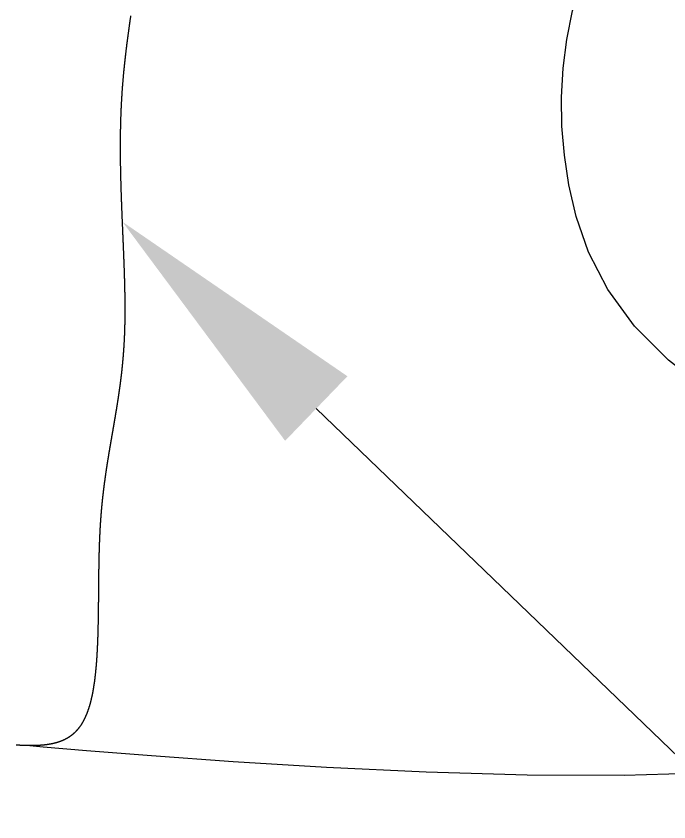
# Model space of a CAD drawing. Header units: millimetres. Extents: x -8855 to 105318, y -17958 to 67465.
# Drawn here: x 57629 to 58066, y 46595 to 47134 of the extents above; entities that cross this region are included whole.
import ezdxf

# ---------------------------------------------------------------- set-up
doc = ezdxf.new("R2010")
doc.units = ezdxf.units.MM
doc.header["$LTSCALE"] = 25
doc.layers.add('DIM', color=5, linetype='Continuous')
doc.layers.add('REN', color=3, linetype='Continuous')

msp = doc.modelspace()

# ---------------------------------------------------------------- linework, layer by layer
for points in [[(57629.29978, 46646.62362), (57629.49709, 46646.61179), (57629.69413, 46646.60012), (57629.89088, 46646.58862), (57630.08736, 46646.5773), (57630.28356, 46646.56615), (57630.47948, 46646.55518), (57630.67512, 46646.54439), (57630.87048, 46646.53378), (57631.06556, 46646.52335), (57631.26036, 46646.51311), (57631.45488, 46646.50306), (57631.64911, 46646.4932), (57631.84306, 46646.48353), (57632.03672, 46646.47406), (57632.2301, 46646.46479), (57632.42319, 46646.45572), (57632.616, 46646.44685), (57632.80852, 46646.43818), (57633.00075, 46646.42972), (57633.1927, 46646.42148), (57633.38435, 46646.41344), (57633.57572, 46646.40561), (57633.7668, 46646.39801), (57633.95758, 46646.39062), (57634.14808, 46646.38345), (57634.33828, 46646.3765), (57634.52819, 46646.36978), (57634.71781, 46646.36328), (57634.90714, 46646.35702), (57635.09617, 46646.35099), (57635.2849, 46646.34519), (57635.47334, 46646.33963), (57635.66149, 46646.33431), (57635.84933, 46646.32923), (57636.03688, 46646.32439), (57636.22414, 46646.31979), (57636.41109, 46646.31545), (57636.59774, 46646.31136), (57636.7841, 46646.30751), (57636.97015, 46646.30393), (57637.1559, 46646.30059), (57637.34135, 46646.29752), (57637.5265, 46646.29471), (57637.71135, 46646.29217), (57637.89589, 46646.28989), (57638.08013, 46646.28788), (57638.26406, 46646.28614), (57638.44769, 46646.28467), (57638.63101, 46646.28347), (57638.81403, 46646.28256), (57638.99673, 46646.28192), (57639.17913, 46646.28157), (57639.36122, 46646.2815), (57639.54301, 46646.28172), (57639.72448, 46646.28222), (57639.90564, 46646.28302), (57640.08649, 46646.28411), (57640.26703, 46646.2855), (57640.44726, 46646.28718), (57640.62717, 46646.28916), (57640.80677, 46646.29145), (57640.98606, 46646.29404), (57641.16503, 46646.29694), (57641.34368, 46646.30015), (57641.52202, 46646.30367), (57641.70005, 46646.3075), (57641.87775, 46646.31165), (57642.05514, 46646.31612), (57642.23221, 46646.3209), (57642.40896, 46646.32601), (57642.58539, 46646.33145), (57642.7615, 46646.33721), (57642.93729, 46646.34331), (57643.11276, 46646.34973), (57643.2879, 46646.35649), (57643.46273, 46646.36359), (57643.63722, 46646.37102), (57643.8114, 46646.3788), (57643.98525, 46646.38692), (57644.15877, 46646.39538), (57644.33197, 46646.4042), (57644.50485, 46646.41336), (57644.67739, 46646.42287), (57644.84961, 46646.43274), (57645.0215, 46646.44297), (57645.19306, 46646.45356), (57645.36429, 46646.46451), (57645.53519, 46646.47582), (57645.70576, 46646.4875), (57645.87599, 46646.49954), (57646.0459, 46646.51196), (57646.21547, 46646.52475), (57646.38471, 46646.53792), (57646.55361, 46646.55146), (57646.72218, 46646.56538), (57646.89042, 46646.57969), (57647.05832, 46646.59438), (57647.22588, 46646.60945), (57647.39311, 46646.62492), (57647.55999, 46646.64077), (57647.72654, 46646.65702), (57647.89275, 46646.67367), (57648.05862, 46646.69071), (57648.22415, 46646.70815), (57648.38934, 46646.726), (57648.55419, 46646.74425), (57648.71869, 46646.7629), (57648.88286, 46646.78197), (57649.04668, 46646.80145), (57649.21015, 46646.82134), (57649.37328, 46646.84165), (57649.53607, 46646.86238), (57649.69851, 46646.88352), (57649.8606, 46646.90509), (57650.02235, 46646.92709), (57650.18374, 46646.94951), (57650.34479, 46646.97237), (57650.5055, 46646.99565), (57650.66585, 46647.01937), (57650.82585, 46647.04353), (57650.9855, 46647.06812), (57651.1448, 46647.09316), (57651.30374, 46647.11864), (57651.46234, 46647.14456), (57651.62058, 46647.17093), (57651.77847, 46647.19776), (57651.936, 46647.22503), (57652.09317, 46647.25276), (57652.25, 46647.28095), (57652.40646, 46647.3096), (57652.56257, 46647.33871), (57652.71832, 46647.36828), (57652.87371, 46647.39832), (57653.02874, 46647.42882), (57653.18341, 46647.4598), (57653.33773, 46647.49125), (57653.49168, 46647.52318), (57653.64527, 46647.55558), (57653.7985, 46647.58847), (57653.95137, 46647.62183), (57654.10387, 46647.65568), (57654.25601, 46647.69002), (57654.40778, 46647.72484), (57654.55919, 46647.76016), (57654.71023, 46647.79597), (57654.86091, 46647.83228), (57655.01122, 46647.86908), (57655.16116, 46647.90638), (57655.31074, 46647.94419), (57655.45994, 46647.9825), (57655.60878, 46648.02132), (57655.75724, 46648.06065), (57655.90534, 46648.10049), (57656.05306, 46648.14084), (57656.20041, 46648.18171), (57656.34739, 46648.2231), (57656.494, 46648.26501), (57656.64023, 46648.30744), (57656.78609, 46648.3504), (57656.93157, 46648.39388), (57657.07668, 46648.4379), (57657.22141, 46648.48245), (57657.36576, 46648.52753), (57657.50974, 46648.57314), (57657.65333, 46648.6193), (57657.79655, 46648.666), (57657.93939, 46648.71324), (57658.08185, 46648.76103), (57658.22393, 46648.80936), (57658.36563, 46648.85825), (57658.50694, 46648.90769), (57658.64787, 46648.95768), (57658.78842, 46649.00823), (57658.92859, 46649.05934), (57659.06837, 46649.11101), (57659.20777, 46649.16325), (57659.34678, 46649.21605), (57659.4854, 46649.26942), (57659.62364, 46649.32336), (57659.76149, 46649.37787), (57659.89895, 46649.43296), (57660.03602, 46649.48863), (57660.1727, 46649.54487), (57660.309, 46649.6017), (57660.4449, 46649.65912), (57660.58041, 46649.71712), (57660.71553, 46649.77571), (57660.85026, 46649.83489), (57660.98459, 46649.89466), (57661.11853, 46649.95503), (57661.25208, 46650.016), (57661.38523, 46650.07756), (57661.51798, 46650.13973), (57661.65034, 46650.20251), (57661.7823, 46650.26589), (57661.91387, 46650.32988), (57662.04504, 46650.39449), (57662.1758, 46650.4597), (57662.30617, 46650.52554), (57662.43614, 46650.59199), (57662.56571, 46650.65906), (57662.69487, 46650.72676), (57662.82364, 46650.79508), (57662.952, 46650.86403), (57663.07996, 46650.93361), (57663.20752, 46651.00382), (57663.33467, 46651.07466), (57663.46141, 46651.14615), (57663.58775, 46651.21827), (57663.71369, 46651.29103), (57663.83922, 46651.36444), (57663.96434, 46651.43849), (57664.08905, 46651.51319), (57664.21335, 46651.58854), (57664.33724, 46651.66454), (57664.46073, 46651.7412), (57664.5838, 46651.81852), (57664.70647, 46651.89649), (57664.82872, 46651.97513), (57664.95055, 46652.05443), (57665.07198, 46652.13439), (57665.19299, 46652.21503), (57665.31359, 46652.29633), (57665.43377, 46652.37831), (57665.55354, 46652.46097), (57665.67289, 46652.5443), (57665.79182, 46652.62831), (57665.91034, 46652.71301), (57666.02844, 46652.79838), (57666.14612, 46652.88445), (57666.26338, 46652.9712), (57666.38022, 46653.05865), (57666.49664, 46653.14679), (57666.61264, 46653.23562), (57666.72822, 46653.32516), (57666.84337, 46653.41539), (57666.9581, 46653.50632), (57667.07241, 46653.59796), (57667.1863, 46653.69031), (57667.29976, 46653.78336), (57667.41279, 46653.87713), (57667.52541, 46653.97161), (57667.63759, 46654.0668), (57667.74935, 46654.1627), (57667.86068, 46654.25933), (57667.97159, 46654.35667), (57668.08206, 46654.45473), (57668.19211, 46654.55352), (57668.30174, 46654.65303), (57668.41093, 46654.75326), (57668.5197, 46654.85423), (57668.62804, 46654.95592), (57668.73594, 46655.05834), (57668.84342, 46655.16149), (57668.95047, 46655.26537), (57669.05709, 46655.36999), (57669.16328, 46655.47535), (57669.26904, 46655.58144), (57669.37436, 46655.68827), (57669.47926, 46655.79584), (57669.58373, 46655.90415), (57669.68776, 46656.01321), (57669.79136, 46656.12301), (57669.89453, 46656.23356), (57669.99726, 46656.34485), (57670.09956, 46656.4569), (57670.20143, 46656.5697), (57670.30287, 46656.68325), (57670.40387, 46656.79755), (57670.50444, 46656.91261), (57670.60457, 46657.02842), (57670.70427, 46657.145), (57670.80353, 46657.26233), (57670.90236, 46657.38042), (57671.00075, 46657.49928), (57671.09871, 46657.61891), (57671.19622, 46657.73929), (57671.29331, 46657.86045), (57671.38995, 46657.98238), (57671.48616, 46658.10507), (57671.58193, 46658.22854), (57671.67726, 46658.35278), (57671.77216, 46658.4778), (57671.86662, 46658.60359), (57671.96063, 46658.73016), (57672.05421, 46658.85752), (57672.14735, 46658.98565), (57672.24005, 46659.11456), (57672.33231, 46659.24426), (57672.42413, 46659.37475), (57672.51551, 46659.50602), (57672.60645, 46659.63808), (57672.69694, 46659.77093), (57672.787, 46659.90457), (57672.87661, 46660.03901), (57672.96578, 46660.17424), (57673.05451, 46660.31027), (57673.1428, 46660.44709), (57673.23064, 46660.58471), (57673.31804, 46660.72313), (57673.405, 46660.86235), (57673.49152, 46661.00238), (57673.57759, 46661.1432), (57673.66322, 46661.28483), (57673.7484, 46661.42726), (57673.83315, 46661.5705), (57673.91745, 46661.71453), (57674.00131, 46661.85937), (57674.08474, 46662.00501), (57674.16772, 46662.15145), (57674.25026, 46662.29868), (57674.33237, 46662.44671), (57674.41404, 46662.59554), (57674.49527, 46662.74516), (57674.57607, 46662.89558), (57674.65643, 46663.04678), (57674.73637, 46663.19878), (57674.81586, 46663.35156), (57674.89493, 46663.50513), (57674.97357, 46663.65949), (57675.05178, 46663.81463), (57675.12956, 46663.97055), (57675.20691, 46664.12725), (57675.28384, 46664.28473), (57675.36034, 46664.44298), (57675.43642, 46664.60201), (57675.51207, 46664.76182), (57675.58731, 46664.9224), (57675.66212, 46665.08375), (57675.73651, 46665.24587), (57675.81048, 46665.40875), (57675.88403, 46665.57241), (57675.95716, 46665.73683), (57676.02988, 46665.90201), (57676.10219, 46666.06795), (57676.17407, 46666.23465), (57676.24555, 46666.40211), (57676.31661, 46666.57033), (57676.38726, 46666.7393), (57676.4575, 46666.90903), (57676.52733, 46667.07951), (57676.59676, 46667.25074), (57676.66577, 46667.42272), (57676.73438, 46667.59545), (57676.80258, 46667.76892), (57676.87038, 46667.94314), (57676.93777, 46668.1181), (57677.00476, 46668.2938), (57677.07135, 46668.47025), (57677.13754, 46668.64743), (57677.20332, 46668.82534), (57677.26871, 46669.004), (57677.33371, 46669.18338), (57677.3983, 46669.3635), (57677.4625, 46669.54435), (57677.5263, 46669.72593), (57677.58971, 46669.90823), (57677.65273, 46670.09126), (57677.71535, 46670.27502), (57677.77759, 46670.45949), (57677.83943, 46670.64469), (57677.90088, 46670.83061), (57677.96195, 46671.01725), (57678.02263, 46671.2046), (57678.08292, 46671.39267), (57678.14283, 46671.58145), (57678.20236, 46671.77094), (57678.2615, 46671.96114), (57678.32026, 46672.15205), (57678.37864, 46672.34366), (57678.43664, 46672.53598), (57678.49426, 46672.729), (57678.5515, 46672.92271), (57678.60837, 46673.11713), (57678.66487, 46673.31223), (57678.72099, 46673.50804), (57678.77674, 46673.70453), (57678.83212, 46673.9017), (57678.88713, 46674.09957), (57678.94177, 46674.29812), (57678.99605, 46674.49735), (57679.04996, 46674.69725), (57679.1035, 46674.89784), (57679.15669, 46675.09909), (57679.20951, 46675.30102), (57679.26197, 46675.50362), (57679.31407, 46675.70688), (57679.36582, 46675.91081), (57679.4172, 46676.11541), (57679.46824, 46676.32066), (57679.51892, 46676.52657), (57679.56924, 46676.73313), (57679.61922, 46676.94035), (57679.66885, 46677.14822), (57679.71813, 46677.35674), (57679.76706, 46677.5659), (57679.81564, 46677.77571), (57679.86388, 46677.98616), (57679.91178, 46678.19725), (57679.95933, 46678.40897), (57680.00655, 46678.62133), (57680.05342, 46678.83432), (57680.09996, 46679.04794), (57680.14616, 46679.26219), (57680.19202, 46679.47706), (57680.23755, 46679.69256), (57680.28275, 46679.90868), (57680.32761, 46680.12541), (57680.37215, 46680.34276), (57680.41635, 46680.56073), (57680.46023, 46680.77931), (57680.50378, 46680.99849), (57680.54701, 46681.21828), (57680.58991, 46681.43868), (57680.63249, 46681.65968), (57680.67475, 46681.88128), (57680.71669, 46682.10347), (57680.75831, 46682.32626), (57680.79961, 46682.54964), (57680.84059, 46682.77362), (57680.88126, 46682.99818), (57680.92162, 46683.22333), (57680.96167, 46683.44906), (57681.0014, 46683.67537), (57681.04083, 46683.90226), (57681.07994, 46684.12973), (57681.11875, 46684.35777), (57681.15726, 46684.58638), (57681.19546, 46684.81556), (57681.23335, 46685.04531), (57681.27095, 46685.27563), (57681.30824, 46685.50651), (57681.34524, 46685.73794), (57681.38193, 46685.96994), (57681.41833, 46686.20249), (57681.45444, 46686.43559), (57681.49025, 46686.66925), (57681.52577, 46686.90345), (57681.56099, 46687.1382), (57681.59593, 46687.3735), (57681.63058, 46687.60933), (57681.66494, 46687.84571), (57681.69901, 46688.08262), (57681.7328, 46688.32006), (57681.76631, 46688.55804), (57681.79953, 46688.79655), (57681.83247, 46689.03559), (57681.86513, 46689.27515), (57681.89751, 46689.51524), (57681.92962, 46689.75584), (57681.96145, 46689.99697), (57681.99301, 46690.23861), (57682.02429, 46690.48076), (57682.0553, 46690.72343), (57682.08604, 46690.9666), (57682.11651, 46691.21028), (57682.14671, 46691.45447), (57682.17665, 46691.69916), (57682.20632, 46691.94435), (57682.23572, 46692.19003), (57682.26486, 46692.43622), (57682.29374, 46692.68289), (57682.32236, 46692.93005), (57682.35073, 46693.17771), (57682.37883, 46693.42585), (57682.40668, 46693.67447), (57682.43427, 46693.92357), (57682.46161, 46694.17316), (57682.48869, 46694.42322), (57682.51553, 46694.67375), (57682.54211, 46694.92476), (57682.56845, 46695.17623), (57682.59454, 46695.42818), (57682.62038, 46695.68058), (57682.64598, 46695.93345), (57682.67133, 46696.18679), (57682.69644, 46696.44058), (57682.72132, 46696.69482), (57682.74595, 46696.94952), (57682.77034, 46697.20467), (57682.7945, 46697.46027), (57682.81842, 46697.71631), (57682.8421, 46697.9728), (57682.86556, 46698.22973), (57682.88878, 46698.4871), (57682.91177, 46698.74491), (57682.93453, 46699.00316), (57682.95707, 46699.26183), (57682.97937, 46699.52094), (57683.00146, 46699.78047), (57683.02331, 46700.04043), (57683.04495, 46700.30081), (57683.06636, 46700.56162), (57683.08756, 46700.82284), (57683.10853, 46701.08448), (57683.12929, 46701.34653), (57683.14983, 46701.60899), (57683.17016, 46701.87187), (57683.19027, 46702.13515), (57683.21017, 46702.39883), (57683.22986, 46702.66292), (57683.24934, 46702.92741), (57683.26861, 46703.19229), (57683.28767, 46703.45758), (57683.30653, 46703.72325), (57683.32518, 46703.98931), (57683.34363, 46704.25577), (57683.36188, 46704.52261), (57683.37993, 46704.78983), (57683.39778, 46705.05744), (57683.41543, 46705.32542), (57683.43288, 46705.59378), (57683.45014, 46705.86252), (57683.4672, 46706.13162), (57683.48407, 46706.4011), (57683.50075, 46706.67095), (57683.51724, 46706.94116), (57683.53354, 46707.21173), (57683.54965, 46707.48267), (57683.56558, 46707.75396), (57683.58132, 46708.02561), (57683.59688, 46708.29761), (57683.61225, 46708.56996), (57683.62744, 46708.84267), (57683.64246, 46709.11572), (57683.65729, 46709.38911), (57683.67195, 46709.66284), (57683.68643, 46709.93692), (57683.70074, 46710.21133), (57683.71487, 46710.48608), (57683.72883, 46710.76116), (57683.74262, 46711.03657), (57683.75624, 46711.31231), (57683.76969, 46711.58838), (57683.78298, 46711.86477), (57683.7961, 46712.14148), (57683.80906, 46712.41851), (57683.82185, 46712.69585), (57683.83448, 46712.97351), (57683.84695, 46713.25148), (57683.85926, 46713.52976), (57683.87141, 46713.80835), (57683.88341, 46714.08724), (57683.89525, 46714.36644), (57683.90694, 46714.64594), (57683.91847, 46714.92573), (57683.92986, 46715.20582), (57683.94109, 46715.4862), (57683.95218, 46715.76688), (57683.96311, 46716.04784), (57683.9739, 46716.32909), (57683.98455, 46716.61062), (57683.99505, 46716.89244), (57684.00541, 46717.17453), (57684.01563, 46717.4569), (57684.02571, 46717.73955), (57684.03565, 46718.02247), (57684.04546, 46718.30565), (57684.05512, 46718.58911), (57684.06466, 46718.87283), (57684.07406, 46719.15682), (57684.08333, 46719.44106), (57684.09246, 46719.72557), (57684.10147, 46720.01033), (57684.11035, 46720.29534), (57684.11911, 46720.58061), (57684.12774, 46720.86612), (57684.13624, 46721.15189), (57684.14462, 46721.43789), (57684.15288, 46721.72414), (57684.16102, 46722.01063), (57684.16904, 46722.29736), (57684.17694, 46722.58432), (57684.18473, 46722.87151), (57684.1924, 46723.15894), (57684.19996, 46723.44659), (57684.20741, 46723.73447), (57684.21474, 46724.02258), (57684.22197, 46724.3109), (57684.22908, 46724.59945), (57684.23609, 46724.88821), (57684.24299, 46725.17718), (57684.24979, 46725.46637), (57684.25648, 46725.75577), (57684.26308, 46726.04537), (57684.26957, 46726.33518), (57684.27596, 46726.62519), (57684.28225, 46726.91541), (57684.28845, 46727.20582), (57684.29455, 46727.49642), (57684.30056, 46727.78723), (57684.30647, 46728.07822), (57684.3123, 46728.3694), (57684.31803, 46728.66077), (57684.32367, 46728.95232), (57684.32923, 46729.24405), (57684.3347, 46729.53596), (57684.34008, 46729.82805), (57684.34538, 46730.12032), (57684.35059, 46730.41276), (57684.35573, 46730.70536), (57684.36079, 46730.99814), (57684.36576, 46731.29108), (57684.37066, 46731.58419), (57684.37548, 46731.87745), (57684.38023, 46732.17088), (57684.38491, 46732.46446), (57684.38951, 46732.7582), (57684.39404, 46733.05208), (57684.3985, 46733.34612), (57684.4029, 46733.6403), (57684.40722, 46733.93463), (57684.41148, 46734.2291), (57684.41568, 46734.52372), (57684.41981, 46734.81846), (57684.42389, 46735.11335), (57684.4279, 46735.40837), (57684.43185, 46735.70352), (57684.43574, 46735.99879), (57684.43958, 46736.2942), (57684.44336, 46736.58972), (57684.44709, 46736.88537), (57684.45076, 46737.18114), (57684.45438, 46737.47703), (57684.45796, 46737.77303), (57684.46148, 46738.06914), (57684.46496, 46738.36536), (57684.46839, 46738.66169), (57684.47177, 46738.95812), (57684.47511, 46739.25466), (57684.47841, 46739.5513), (57684.48167, 46739.84804), (57684.48489, 46740.14487), (57684.48806, 46740.4418), (57684.49121, 46740.73882), (57684.49431, 46741.03592), (57684.49738, 46741.33312), (57684.50042, 46741.6304), (57684.50343, 46741.92776), (57684.5064, 46742.2252), (57684.50935, 46742.52272), (57684.51227, 46742.82031), (57684.51516, 46743.11798), (57684.51802, 46743.41571), (57684.52087, 46743.71352), (57684.52368, 46744.01139), (57684.52648, 46744.30932), (57684.52926, 46744.60732), (57684.53201, 46744.90537), (57684.53475, 46745.20348), (57684.53747, 46745.50165), (57684.54018, 46745.79987), (57684.54288, 46746.09813), (57684.54556, 46746.39645), (57684.54823, 46746.69481), (57684.55089, 46746.99321), (57684.55354, 46747.29165), (57684.55618, 46747.59013), (57684.55882, 46747.88865), (57684.56145, 46748.1872), (57684.56408, 46748.48578), (57684.56671, 46748.78439), (57684.56934, 46749.08302), (57684.57196, 46749.38168), (57684.57459, 46749.68036), (57684.57722, 46749.97907), (57684.57986, 46750.27778), (57684.5825, 46750.57652), (57684.58515, 46750.87526), (57684.5878, 46751.17402), (57684.59047, 46751.47278), (57684.59315, 46751.77155), (57684.59583, 46752.07032), (57684.59854, 46752.3691), (57684.60125, 46752.66787), (57684.60398, 46752.96664), (57684.60673, 46753.2654), (57684.6095, 46753.56415), (57684.61229, 46753.8629), (57684.6151, 46754.16163), (57684.61793, 46754.46034), (57684.62079, 46754.75904), (57684.62367, 46755.05771), (57684.62657, 46755.35637), (57684.62951, 46755.655), (57684.63247, 46755.9536), (57684.63547, 46756.25218), (57684.63849, 46756.55072), (57684.64155, 46756.84923), (57684.64464, 46757.1477), (57684.64777, 46757.44613), (57684.65093, 46757.74453), (57684.65414, 46758.04288), (57684.65738, 46758.34118), (57684.66066, 46758.63944), (57684.66398, 46758.93764), (57684.66735, 46759.2358), (57684.67076, 46759.53389), (57684.67422, 46759.83194), (57684.67772, 46760.12992), (57684.68128, 46760.42784), (57684.68488, 46760.72569), (57684.68853, 46761.02348), (57684.69224, 46761.32121), (57684.696, 46761.61886), (57684.69981, 46761.91643), (57684.70368, 46762.21393), (57684.70761, 46762.51136), (57684.7116, 46762.8087), (57684.71564, 46763.10596), (57684.71975, 46763.40314), (57684.72392, 46763.70022), (57684.72816, 46763.99722), (57684.73246, 46764.29413), (57684.73682, 46764.59094), (57684.74126, 46764.88766), (57684.74576, 46765.18427), (57684.75034, 46765.48079), (57684.75498, 46765.7772), (57684.7597, 46766.07351), (57684.76449, 46766.3697), (57684.76936, 46766.66579), (57684.77431, 46766.96177), (57684.77933, 46767.25763), (57684.78443, 46767.55337), (57684.78962, 46767.84899), (57684.79488, 46768.14449), (57684.80023, 46768.43987), (57684.80567, 46768.73511), (57684.81119, 46769.03023), (57684.81679, 46769.32522), (57684.82249, 46769.62008), (57684.82828, 46769.9148), (57684.83415, 46770.20938), (57684.84012, 46770.50382), (57684.84619, 46770.79811), (57684.85235, 46771.09227), (57684.8586, 46771.38627), (57684.86495, 46771.68012), (57684.8714, 46771.97382), (57684.87796, 46772.26737), (57684.88461, 46772.56076), (57684.89137, 46772.85399), (57684.89823, 46773.14706), (57684.90519, 46773.43997), (57684.91226, 46773.73271), (57684.91944, 46774.02528), (57684.92673, 46774.31768), (57684.93413, 46774.60991), (57684.94165, 46774.90196), (57684.94927, 46775.19384), (57684.95701, 46775.48553), (57684.96486, 46775.77705), (57684.97283, 46776.06838), (57684.98092, 46776.35952), (57684.98913, 46776.65048), (57684.99745, 46776.94125), (57685.0059, 46777.23183), (57685.01447, 46777.52222), (57685.02316, 46777.81241), (57685.03197, 46778.1024), (57685.04091, 46778.3922), (57685.04997, 46778.6818), (57685.05916, 46778.9712), (57685.06847, 46779.26039), (57685.07792, 46779.54938), (57685.08749, 46779.83816), (57685.09719, 46780.12673), (57685.10703, 46780.4151), (57685.11699, 46780.70325), (57685.12709, 46780.99119), (57685.13732, 46781.27891), (57685.14769, 46781.56642), (57685.15819, 46781.85371), (57685.16883, 46782.14077), (57685.17961, 46782.42762), (57685.19053, 46782.71424), (57685.20158, 46783.00063), (57685.21278, 46783.2868), (57685.22411, 46783.57274), (57685.23559, 46783.85845), (57685.24721, 46784.14393), (57685.25898, 46784.42917), (57685.27089, 46784.71417), (57685.28295, 46784.99894), (57685.29515, 46785.28347), (57685.30751, 46785.56776), (57685.32001, 46785.8518), (57685.33266, 46786.1356), (57685.34546, 46786.41916), (57685.35841, 46786.70246), (57685.37152, 46786.98552), (57685.38478, 46787.26832), (57685.3982, 46787.55087), (57685.41177, 46787.83317), (57685.42549, 46788.11521), (57685.43938, 46788.39699), (57685.45342, 46788.67851), (57685.46762, 46788.95977), (57685.48198, 46789.24077), (57685.4965, 46789.5215), (57685.51119, 46789.80196), (57685.52604, 46790.08216), (57685.54105, 46790.36208), (57685.55622, 46790.64174), (57685.57157, 46790.92111), (57685.58708, 46791.20022), (57685.60275, 46791.47904), (57685.6186, 46791.75759), (57685.63461, 46792.03585), (57685.6508, 46792.31384), (57685.66716, 46792.59154), (57685.68368, 46792.86896), (57685.70038, 46793.14609), (57685.71726, 46793.42293), (57685.7343, 46793.69949), (57685.75152, 46793.97575), (57685.76892, 46794.25173), (57685.78649, 46794.52742), (57685.80423, 46794.80282), (57685.82215, 46795.07793), (57685.84024, 46795.35275), (57685.8585, 46795.62728), (57685.87693, 46795.90153), (57685.89554, 46796.17549), (57685.91432, 46796.44916), (57685.93327, 46796.72254), (57685.9524, 46796.99564), (57685.97169, 46797.26845), (57685.99115, 46797.54098), (57686.01078, 46797.81323), (57686.03059, 46798.08519), (57686.05056, 46798.35687), (57686.0707, 46798.62827), (57686.091, 46798.89939), (57686.11148, 46799.17022), (57686.13212, 46799.44078), (57686.15293, 46799.71106), (57686.1739, 46799.98106), (57686.19504, 46800.25078), (57686.21635, 46800.52023), (57686.23782, 46800.78939), (57686.25945, 46801.05829), (57686.28125, 46801.3269), (57686.30321, 46801.59525), (57686.32533, 46801.86331), (57686.34761, 46802.13111), (57686.37006, 46802.39863), (57686.39267, 46802.66588), (57686.41544, 46802.93286), (57686.43837, 46803.19957), (57686.46146, 46803.46601), (57686.48471, 46803.73218), (57686.50811, 46803.99808), (57686.53168, 46804.26371), (57686.5554, 46804.52908), (57686.57929, 46804.79418), (57686.60332, 46805.05901), (57686.62752, 46805.32358), (57686.65187, 46805.58788), (57686.67638, 46805.85192), (57686.70104, 46806.11569), (57686.72586, 46806.37921), (57686.75083, 46806.64246), (57686.77596, 46806.90544), (57686.80124, 46807.16817), (57686.82667, 46807.43064), (57686.85225, 46807.69285), (57686.87799, 46807.9548), (57686.90388, 46808.21649), (57686.92992, 46808.47792), (57686.95611, 46808.7391), (57686.98245, 46809.00002), (57687.00894, 46809.26068), (57687.03557, 46809.5211), (57687.06236, 46809.78125), (57687.0893, 46810.04116), (57687.11638, 46810.30081), (57687.14361, 46810.5602), (57687.17098, 46810.81935), (57687.1985, 46811.07825), (57687.22617, 46811.3369), (57687.25398, 46811.5953), (57687.28194, 46811.85346), (57687.31003, 46812.11136), (57687.33827, 46812.36903), (57687.36665, 46812.62645), (57687.39518, 46812.88363), (57687.42384, 46813.14057), (57687.45264, 46813.39726), (57687.48158, 46813.65372), (57687.51065, 46813.90995), (57687.53987, 46814.16593), (57687.56921, 46814.42168), (57687.5987, 46814.6772), (57687.62831, 46814.93249), (57687.65806, 46815.18754), (57687.68795, 46815.44237), (57687.71796, 46815.69697), (57687.74811, 46815.95133), (57687.77838, 46816.20548), (57687.80879, 46816.4594), (57687.83932, 46816.71309), (57687.86998, 46816.96657), (57687.90077, 46817.21982), (57687.93168, 46817.47285), (57687.96272, 46817.72566), (57687.99388, 46817.97826), (57688.02516, 46818.23064), (57688.05657, 46818.48281), (57688.0881, 46818.73476), (57688.11975, 46818.9865), (57688.15152, 46819.23803), (57688.18341, 46819.48935), (57688.21542, 46819.74046), (57688.24755, 46819.99136), (57688.27979, 46820.24206), (57688.31215, 46820.49255), (57688.34463, 46820.74284), (57688.37722, 46820.99293), (57688.40992, 46821.24281), (57688.44273, 46821.4925), (57688.47566, 46821.74199), (57688.5087, 46821.99128), (57688.54185, 46822.24037), (57688.57511, 46822.48927), (57688.60847, 46822.73798), (57688.64195, 46822.98649), (57688.67553, 46823.23482), (57688.70922, 46823.48295), (57688.74301, 46823.73089), (57688.77691, 46823.97865), (57688.81091, 46824.22622), (57688.84501, 46824.47361), (57688.87922, 46824.72081), (57688.91353, 46824.96784), (57688.94794, 46825.21468), (57688.98244, 46825.46134), (57689.01705, 46825.70782), (57689.05175, 46825.95412), (57689.08656, 46826.20025), (57689.12145, 46826.4462), (57689.15645, 46826.69198), (57689.19154, 46826.93759), (57689.22672, 46827.18303), (57689.26199, 46827.4283), (57689.29736, 46827.6734), (57689.33282, 46827.91833), (57689.36837, 46828.16309), (57689.40401, 46828.40769), (57689.43974, 46828.65213), (57689.47556, 46828.89641), (57689.51146, 46829.14052), (57689.54745, 46829.38447), (57689.58353, 46829.62827), (57689.61969, 46829.87191), (57689.65593, 46830.11539), (57689.69226, 46830.35872), (57689.72867, 46830.60189), (57689.76517, 46830.84492), (57689.80174, 46831.08779), (57689.83839, 46831.33051), (57689.87512, 46831.57308), (57689.91194, 46831.81551), (57689.94882, 46832.05779), (57689.98579, 46832.29992), (57690.02283, 46832.54191), (57690.05994, 46832.78376), (57690.09713, 46833.02547), (57690.1344, 46833.26704), (57690.17173, 46833.50847), (57690.20914, 46833.74976), (57690.24662, 46833.99091), (57690.28417, 46834.23194), (57690.32179, 46834.47282), (57690.35947, 46834.71358), (57690.39723, 46834.95421), (57690.43505, 46835.1947), (57690.47294, 46835.43507), (57690.51089, 46835.67531), (57690.54891, 46835.91542), (57690.58699, 46836.15541), (57690.62513, 46836.39527), (57690.66333, 46836.63502), (57690.7016, 46836.87464), (57690.73993, 46837.11414), (57690.77831, 46837.35352), (57690.81676, 46837.59279), (57690.85526, 46837.83194), (57690.89382, 46838.07097), (57690.93243, 46838.3099), (57690.9711, 46838.54871), (57691.00983, 46838.7874), (57691.04861, 46839.02599), (57691.08744, 46839.26447), (57691.12632, 46839.50285), (57691.16526, 46839.74111), (57691.20425, 46839.97928), (57691.24328, 46840.21734), (57691.28237, 46840.45529), (57691.3215, 46840.69315), (57691.36068, 46840.9309), (57691.3999, 46841.16856), (57691.43917, 46841.40612), (57691.47849, 46841.64358), (57691.51785, 46841.88095), (57691.55725, 46842.11823), (57691.5967, 46842.35541), (57691.63618, 46842.59251), (57691.67571, 46842.82951), (57691.71528, 46843.06642), (57691.75488, 46843.30325), (57691.79453, 46843.53999), (57691.83421, 46843.77665), (57691.87393, 46844.01322), (57691.91368, 46844.24971), (57691.95347, 46844.48612), (57691.99329, 46844.72245), (57692.03315, 46844.9587), (57692.07304, 46845.19487), (57692.11296, 46845.43097), (57692.15291, 46845.66699), (57692.19289, 46845.90294), (57692.2329, 46846.13882), (57692.27293, 46846.37462), (57692.313, 46846.61036), (57692.35309, 46846.84603), (57692.39321, 46847.08163), (57692.43335, 46847.31716), (57692.47352, 46847.55263), (57692.51371, 46847.78804), (57692.55392, 46848.02338), (57692.59416, 46848.25867), (57692.63441, 46848.49389), (57692.67469, 46848.72905), (57692.71498, 46848.96416), (57692.7553, 46849.19921), (57692.79563, 46849.43421), (57692.83598, 46849.66915), (57692.87634, 46849.90404), (57692.91672, 46850.13888), (57692.95711, 46850.37367), (57692.99752, 46850.60841), (57693.03794, 46850.84311), (57693.07837, 46851.07776), (57693.11882, 46851.31236), (57693.15927, 46851.54692), (57693.19973, 46851.78144), (57693.2402, 46852.01591), (57693.28068, 46852.25035), (57693.32117, 46852.48475), (57693.36166, 46852.71911), (57693.40216, 46852.95343), (57693.44266, 46853.18772), (57693.48317, 46853.42198), (57693.52368, 46853.65621), (57693.56419, 46853.8904), (57693.6047, 46854.12456), (57693.64521, 46854.3587), (57693.68572, 46854.5928), (57693.72623, 46854.82689), (57693.76674, 46855.06094), (57693.80725, 46855.29498), (57693.84775, 46855.52899), (57693.88825, 46855.76298), (57693.92874, 46855.99695), (57693.96923, 46856.2309), (57694.00971, 46856.46483), (57694.05018, 46856.69875), (57694.09064, 46856.93266), (57694.1311, 46857.16655), (57694.17154, 46857.40042), (57694.21197, 46857.63429), (57694.25239, 46857.86815), (57694.2928, 46858.102), (57694.3332, 46858.33584), (57694.37358, 46858.56967), (57694.41394, 46858.8035), (57694.45429, 46859.03733), (57694.49462, 46859.27115), (57694.53494, 46859.50498), (57694.57523, 46859.7388), (57694.61551, 46859.97263), (57694.65577, 46860.20645), (57694.696, 46860.44029), (57694.73622, 46860.67412), (57694.77641, 46860.90797), (57694.81658, 46861.14182), (57694.85672, 46861.37568), (57694.89684, 46861.60955), (57694.93693, 46861.84343), (57694.977, 46862.07733), (57695.01704, 46862.31123), (57695.05705, 46862.54516), (57695.09703, 46862.7791), (57695.13698, 46863.01306), (57695.1769, 46863.24703), (57695.21679, 46863.48103), (57695.25665, 46863.71505), (57695.29648, 46863.94909), (57695.33627, 46864.18316), (57695.37602, 46864.41725), (57695.41574, 46864.65136), (57695.45542, 46864.88551), (57695.49507, 46865.11968), (57695.53468, 46865.35389), (57695.57425, 46865.58812), (57695.61378, 46865.82239), (57695.65327, 46866.05669), (57695.69271, 46866.29103), (57695.73212, 46866.5254), (57695.77148, 46866.75981), (57695.8108, 46866.99426), (57695.85007, 46867.22875), (57695.8893, 46867.46329), (57695.92848, 46867.69786), (57695.96762, 46867.93248), (57696.0067, 46868.16714), (57696.04574, 46868.40185), (57696.08473, 46868.63661), (57696.12367, 46868.87142), (57696.16255, 46869.10628), (57696.20139, 46869.34118), (57696.24017, 46869.57615), (57696.2789, 46869.81116), (57696.31757, 46870.04623), (57696.35619, 46870.28136), (57696.39475, 46870.51654), (57696.43326, 46870.75179), (57696.47171, 46870.98709), (57696.51009, 46871.22246), (57696.54842, 46871.45788), (57696.58669, 46871.69338), (57696.6249, 46871.92893), (57696.66305, 46872.16456), (57696.70113, 46872.40025), (57696.73915, 46872.63601), (57696.77711, 46872.87184), (57696.815, 46873.10774), (57696.85282, 46873.34371), (57696.89058, 46873.57976), (57696.92827, 46873.81589), (57696.96589, 46874.05209), (57697.00344, 46874.28836), (57697.04093, 46874.52472), (57697.07834, 46874.76116), (57697.11568, 46874.99768), (57697.15294, 46875.23428), (57697.19014, 46875.47096), (57697.22726, 46875.70773), (57697.2643, 46875.94459), (57697.30127, 46876.18153), (57697.33816, 46876.41857), (57697.37498, 46876.65569), (57697.41172, 46876.89291), (57697.44837, 46877.13022), (57697.48495, 46877.36762), (57697.52145, 46877.60511), (57697.55786, 46877.84271), (57697.59419, 46878.0804), (57697.63044, 46878.31819), (57697.66661, 46878.55608), (57697.70269, 46878.79407), (57697.73869, 46879.03216), (57697.77459, 46879.27036), (57697.81042, 46879.50867), (57697.84615, 46879.74708), (57697.88179, 46879.98559), (57697.91735, 46880.22422), (57697.95281, 46880.46296), (57697.98818, 46880.70181), (57698.02346, 46880.94077), (57698.05865, 46881.17984), (57698.09374, 46881.41903), (57698.12874, 46881.65834), (57698.16365, 46881.89776), (57698.19845, 46882.13731), (57698.23316, 46882.37697), (57698.26777, 46882.61675), (57698.30229, 46882.85666), (57698.3367, 46883.09669), (57698.37101, 46883.33685), (57698.40523, 46883.57713), (57698.43934, 46883.81754), (57698.47334, 46884.05808), (57698.50725, 46884.29875), (57698.54104, 46884.53955), (57698.57474, 46884.78049), (57698.60832, 46885.02156), (57698.6418, 46885.26276), (57698.67518, 46885.5041), (57698.70844, 46885.74558), (57698.74159, 46885.98719), (57698.77464, 46886.22895), (57698.80757, 46886.47085), (57698.84039, 46886.71289), (57698.8731, 46886.95507), (57698.9057, 46887.1974), (57698.93818, 46887.43988), (57698.97054, 46887.6825), (57699.00279, 46887.92527), (57699.03492, 46888.1682), (57699.06694, 46888.41127), (57699.09884, 46888.6545), (57699.13061, 46888.89788), (57699.16227, 46889.14142), (57699.19381, 46889.38511), (57699.22522, 46889.62896), (57699.25651, 46889.87297), (57699.28768, 46890.11714), (57699.31872, 46890.36147), (57699.34964, 46890.60596), (57699.38044, 46890.85062), (57699.4111, 46891.09544), (57699.44164, 46891.34043), (57699.47205, 46891.58559), (57699.50234, 46891.83091), (57699.53249, 46892.07641), (57699.56251, 46892.32208), (57699.5924, 46892.56792), (57699.62216, 46892.81393), (57699.65178, 46893.06012), (57699.68127, 46893.30649), (57699.71063, 46893.55303), (57699.73984, 46893.79975), (57699.76893, 46894.04665), (57699.79787, 46894.29374), (57699.82668, 46894.541), (57699.85535, 46894.78845), (57699.88388, 46895.03609), (57699.91227, 46895.28391), (57699.94051, 46895.53192), (57699.96862, 46895.78012), (57699.99658, 46896.02851), (57700.0244, 46896.27709), (57700.05207, 46896.52586), (57700.0796, 46896.77483), (57700.10698, 46897.02399), (57700.13421, 46897.27335), (57700.1613, 46897.52291), (57700.18824, 46897.77266), (57700.21502, 46898.02262), (57700.24166, 46898.27277), (57700.26815, 46898.52313), (57700.29448, 46898.7737), (57700.32066, 46899.02446), (57700.34669, 46899.27544), (57700.37256, 46899.52662), (57700.39828, 46899.77801), (57700.42384, 46900.02962), (57700.44924, 46900.28143), (57700.47449, 46900.53345), (57700.49958, 46900.78569), (57700.52451, 46901.03815), (57700.54928, 46901.29082), (57700.57388, 46901.54371), (57700.59833, 46901.79682), (57700.62261, 46902.05015), (57700.64673, 46902.30369), (57700.67068, 46902.55747), (57700.69447, 46902.81146), (57700.7181, 46903.06568), (57700.74155, 46903.32013), (57700.76485, 46903.5748), (57700.78797, 46903.82971), (57700.81092, 46904.08484), (57700.8337, 46904.3402), (57700.85632, 46904.59579), (57700.87876, 46904.85162), (57700.90104, 46905.10768), (57700.92314, 46905.36397), (57700.94507, 46905.6205), (57700.96682, 46905.87727), (57700.98841, 46906.13427), (57701.00982, 46906.39151), (57701.03105, 46906.64899), (57701.05211, 46906.90671), (57701.073, 46907.16467), (57701.09371, 46907.42287), (57701.11424, 46907.68132), (57701.1346, 46907.94), (57701.15478, 46908.19894), (57701.17478, 46908.45812), (57701.1946, 46908.71754), (57701.21425, 46908.97721), (57701.23371, 46909.23713), (57701.253, 46909.4973), (57701.2721, 46909.75772), (57701.29102, 46910.01839), (57701.30976, 46910.27932), (57701.32832, 46910.54049), (57701.3467, 46910.80192), (57701.36489, 46911.06361), (57701.3829, 46911.32554), (57701.40073, 46911.58774), (57701.41837, 46911.85019), (57701.43582, 46912.11291), (57701.45309, 46912.37588), (57701.47018, 46912.63911), (57701.48707, 46912.9026), (57701.50378, 46913.16635), (57701.5203, 46913.43037), (57701.53664, 46913.69465), (57701.55278, 46913.9592), (57701.56873, 46914.22401), (57701.5845, 46914.48909), (57701.60007, 46914.75443), (57701.61545, 46915.02005), (57701.63065, 46915.28593), (57701.64564, 46915.55209), (57701.66045, 46915.81851), (57701.67506, 46916.08521), (57701.68948, 46916.35218), (57701.70371, 46916.61942), (57701.71774, 46916.88694), (57701.73158, 46917.15474), (57701.74522, 46917.42281), (57701.75866, 46917.69116), (57701.77191, 46917.95979), (57701.78495, 46918.22869), (57701.79781, 46918.49788), (57701.81046, 46918.76735), (57701.82291, 46919.0371), (57701.83517, 46919.30713), (57701.84723, 46919.57745), (57701.85908, 46919.84805), (57701.87074, 46920.11894), (57701.8822, 46920.39011), (57701.89346, 46920.66156), (57701.90451, 46920.9333), (57701.91537, 46921.20533), (57701.92603, 46921.47764), (57701.93649, 46921.75024), (57701.94675, 46922.02313), (57701.95681, 46922.29629), (57701.96668, 46922.56975), (57701.97635, 46922.84348), (57701.98582, 46923.11751), (57701.9951, 46923.39181), (57702.00418, 46923.6664), (57702.01307, 46923.94127), (57702.02176, 46924.21643), (57702.03027, 46924.49186), (57702.03858, 46924.76758), (57702.04669, 46925.04358), (57702.05462, 46925.31986), (57702.06236, 46925.59642), (57702.06991, 46925.87326), (57702.07726, 46926.15038), (57702.08443, 46926.42778), (57702.09142, 46926.70546), (57702.09821, 46926.98342), (57702.10482, 46927.26165), (57702.11124, 46927.54017), (57702.11748, 46927.81896), (57702.12354, 46928.09803), (57702.12941, 46928.37737), (57702.13509, 46928.65699), (57702.1406, 46928.93689), (57702.14592, 46929.21706), (57702.15106, 46929.4975), (57702.15602, 46929.77822), (57702.16081, 46930.05922), (57702.16541, 46930.34049), (57702.16983, 46930.62203), (57702.17408, 46930.90384), (57702.17815, 46931.18593), (57702.18204, 46931.46829), (57702.18575, 46931.75092), (57702.18929, 46932.03382), (57702.19266, 46932.31699), (57702.19585, 46932.60043), (57702.19887, 46932.88415), (57702.20172, 46933.16813), (57702.20439, 46933.45238), (57702.2069, 46933.7369), (57702.20923, 46934.02169), (57702.21139, 46934.30675), (57702.21339, 46934.59208), (57702.21521, 46934.87767), (57702.21687, 46935.16353), (57702.21836, 46935.44965), (57702.21968, 46935.73605), (57702.22084, 46936.0227), (57702.22183, 46936.30963), (57702.22265, 46936.59681), (57702.22332, 46936.88427), (57702.22381, 46937.17198), (57702.22415, 46937.45996), (57702.22433, 46937.7482), (57702.22434, 46938.03671), (57702.22419, 46938.32547), (57702.22388, 46938.6145), (57702.22342, 46938.90379), (57702.22279, 46939.19334), (57702.22201, 46939.48315), (57702.22108, 46939.77322), (57702.21998, 46940.06354), (57702.21874, 46940.35412), (57702.21734, 46940.64496), (57702.21578, 46940.93606), (57702.21408, 46941.22741), (57702.21222, 46941.51902), (57702.21022, 46941.81088), (57702.20807, 46942.10299), (57702.20576, 46942.39536), (57702.20332, 46942.68798), (57702.20072, 46942.98085), (57702.19798, 46943.27397), (57702.1951, 46943.56733), (57702.19207, 46943.86095), (57702.1889, 46944.15482), (57702.18559, 46944.44893), (57702.18214, 46944.74329), (57702.17855, 46945.0379), (57702.17483, 46945.33275), (57702.17096, 46945.62784), (57702.16696, 46945.92318), (57702.16282, 46946.21876), (57702.15855, 46946.51459), (57702.15415, 46946.81065), (57702.14961, 46947.10696), (57702.14494, 46947.40351), (57702.14014, 46947.70029), (57702.13521, 46947.99732), (57702.13015, 46948.29458), (57702.12496, 46948.59208), (57702.11965, 46948.88981), (57702.11421, 46949.18778), (57702.10864, 46949.48599), (57702.10296, 46949.78443), (57702.09714, 46950.0831), (57702.09121, 46950.38201), (57702.08515, 46950.68115), (57702.07898, 46950.98052), (57702.07268, 46951.28012), (57702.06627, 46951.57995), (57702.05974, 46951.88001), (57702.05309, 46952.1803), (57702.04633, 46952.48081), (57702.03945, 46952.78155), (57702.03246, 46953.08252), (57702.02535, 46953.38372), (57702.01814, 46953.68513), (57702.01081, 46953.98678), (57702.00337, 46954.28864), (57701.99583, 46954.59073), (57701.98817, 46954.89304), (57701.98041, 46955.19557), (57701.97255, 46955.49832), (57701.96457, 46955.80129), (57701.9565, 46956.10448), (57701.94832, 46956.40789), (57701.94004, 46956.71151), (57701.93166, 46957.01535), (57701.92317, 46957.31941), (57701.91459, 46957.62368), (57701.90591, 46957.92817), (57701.89713, 46958.23287), (57701.88825, 46958.53778), (57701.87928, 46958.8429), (57701.87022, 46959.14824), (57701.86106, 46959.45379), (57701.85181, 46959.75955), (57701.84246, 46960.06551), (57701.83303, 46960.37169), (57701.8235, 46960.67807), (57701.81389, 46960.98466), (57701.80419, 46961.29146), (57701.7944, 46961.59846), (57701.78453, 46961.90567), (57701.77457, 46962.21308), (57701.76452, 46962.52069), (57701.75439, 46962.82851), (57701.74418, 46963.13653), (57701.73389, 46963.44475), (57701.72352, 46963.75317), (57701.71307, 46964.06179), (57701.70254, 46964.37061), (57701.69193, 46964.67963), (57701.68125, 46964.98884), (57701.67049, 46965.29826), (57701.65966, 46965.60786), (57701.64875, 46965.91767), (57701.63777, 46966.22767), (57701.62671, 46966.53786), (57701.61559, 46966.84824), (57701.6044, 46967.15882), (57701.59313, 46967.46959), (57701.5818, 46967.78055), (57701.5704, 46968.0917), (57701.55894, 46968.40304), (57701.54741, 46968.71457), (57701.53582, 46969.02629), (57701.52416, 46969.33819), (57701.51244, 46969.65028), (57701.50066, 46969.96256), (57701.48882, 46970.27502), (57701.47692, 46970.58767), (57701.46496, 46970.9005), (57701.45294, 46971.21351), (57701.44087, 46971.5267), (57701.42874, 46971.84008), (57701.41655, 46972.15364), (57701.40431, 46972.46737), (57701.39202, 46972.78129), (57701.37968, 46973.09538), (57701.36728, 46973.40966), (57701.35484, 46973.72411), (57701.34235, 46974.03873), (57701.3298, 46974.35353), (57701.31722, 46974.66851), (57701.30458, 46974.98366), (57701.2919, 46975.29898), (57701.27918, 46975.61448), (57701.26641, 46975.93015), (57701.2536, 46976.24599), (57701.24074, 46976.562), (57701.22785, 46976.87818), (57701.21492, 46977.19452), (57701.20195, 46977.51104), (57701.18894, 46977.82773), (57701.17589, 46978.14458), (57701.16281, 46978.46159), (57701.1497, 46978.77878), (57701.13655, 46979.09612), (57701.12336, 46979.41363), (57701.11015, 46979.73131), (57701.0969, 46980.04914), (57701.08363, 46980.36714), (57701.07032, 46980.6853), (57701.05699, 46981.00362), (57701.04363, 46981.3221), (57701.03024, 46981.64073), (57701.01683, 46981.95953), (57701.00339, 46982.27848), (57700.98993, 46982.59759), (57700.97645, 46982.91686), (57700.96294, 46983.23628), (57700.94942, 46983.55585), (57700.93587, 46983.87558), (57700.92231, 46984.19546), (57700.90873, 46984.51549), (57700.89513, 46984.83568), (57700.88151, 46985.15601), (57700.86788, 46985.47649), (57700.85424, 46985.79713), (57700.84059, 46986.11791), (57700.82692, 46986.43884), (57700.81324, 46986.75992), (57700.79955, 46987.08114), (57700.78585, 46987.40251), (57700.77214, 46987.72402), (57700.75843, 46988.04568), (57700.74471, 46988.36748), (57700.73098, 46988.68943), (57700.71725, 46989.01151), (57700.70352, 46989.33374), (57700.68978, 46989.65611), (57700.67604, 46989.97861), (57700.6623, 46990.30126), (57700.64856, 46990.62404), (57700.63483, 46990.94696), (57700.62109, 46991.27002), (57700.60736, 46991.59322), (57700.59363, 46991.91655), (57700.57991, 46992.24001), (57700.56619, 46992.56361), (57700.55248, 46992.88734), (57700.53878, 46993.2112), (57700.52508, 46993.5352), (57700.5114, 46993.85932), (57700.49773, 46994.18358), (57700.48406, 46994.50796), (57700.47042, 46994.83248), (57700.45678, 46995.15712), (57700.44316, 46995.48189), (57700.42955, 46995.80678), (57700.41596, 46996.13181), (57700.40239, 46996.45695), (57700.38884, 46996.78222), (57700.3753, 46997.10762), (57700.36179, 46997.43313), (57700.3483, 46997.75877), (57700.33483, 46998.08453), (57700.32138, 46998.41041), (57700.30795, 46998.73642), (57700.29456, 46999.06254), (57700.28118, 46999.38877), (57700.26784, 46999.71513), (57700.25452, 47000.0416), (57700.24123, 47000.36819), (57700.22797, 47000.6949), (57700.21474, 47001.02172), (57700.20154, 47001.34865), (57700.18838, 47001.6757), (57700.17525, 47002.00286), (57700.16215, 47002.33013), (57700.14909, 47002.65751), (57700.13606, 47002.98501), (57700.12307, 47003.31261), (57700.11012, 47003.64032), (57700.09721, 47003.96814), (57700.08434, 47004.29607), (57700.07151, 47004.6241), (57700.05872, 47004.95224), (57700.04598, 47005.28049), (57700.03328, 47005.60883), (57700.02062, 47005.93729), (57700.00801, 47006.26584), (57699.99545, 47006.5945), (57699.98293, 47006.92326), (57699.97047, 47007.25212), (57699.95805, 47007.58109), (57699.94568, 47007.91015), (57699.93337, 47008.23931), (57699.92111, 47008.56856), (57699.9089, 47008.89792), (57699.89674, 47009.22737), (57699.88464, 47009.55691), (57699.8726, 47009.88656), (57699.86061, 47010.21629), (57699.84869, 47010.54612), (57699.83682, 47010.87604), (57699.82501, 47011.20606), (57699.81326, 47011.53616), (57699.80158, 47011.86636), (57699.78995, 47012.19664), (57699.77839, 47012.52702), (57699.7669, 47012.85748), (57699.75547, 47013.18803), (57699.74411, 47013.51867), (57699.73282, 47013.84939), (57699.72159, 47014.1802), (57699.71044, 47014.5111), (57699.69935, 47014.84208), (57699.68834, 47015.17314), (57699.6774, 47015.50428), (57699.66653, 47015.83551), (57699.65573, 47016.16682), (57699.64502, 47016.4982), (57699.63437, 47016.82967), (57699.62381, 47017.16122), (57699.61332, 47017.49284), (57699.60291, 47017.82454), (57699.59259, 47018.15632), (57699.58234, 47018.48817), (57699.57217, 47018.8201), (57699.56209, 47019.1521), (57699.55209, 47019.48418), (57699.54218, 47019.81633), (57699.53235, 47020.14855), (57699.52261, 47020.48085), (57699.51296, 47020.81321), (57699.50339, 47021.14565), (57699.49392, 47021.47815), (57699.48453, 47021.81073), (57699.47524, 47022.14337), (57699.46604, 47022.47607), (57699.45693, 47022.80885), (57699.44791, 47023.14169), (57699.439, 47023.47459), (57699.43017, 47023.80756), (57699.42145, 47024.1406), (57699.41282, 47024.47369), (57699.40429, 47024.80685), (57699.39586, 47025.14007), (57699.38754, 47025.47335), (57699.37931, 47025.80669), (57699.37119, 47026.14008), (57699.36317, 47026.47354), (57699.35525, 47026.80705), (57699.34744, 47027.14063), (57699.33974, 47027.47425), (57699.33215, 47027.80793), (57699.32466, 47028.14167), (57699.31728, 47028.47546), (57699.31002, 47028.80931), (57699.30286, 47029.1432), (57699.29582, 47029.47715), (57699.28889, 47029.81115), (57699.28207, 47030.1452), (57699.27537, 47030.4793), (57699.26879, 47030.81345), (57699.26232, 47031.14765), (57699.25597, 47031.48189), (57699.24974, 47031.81618), (57699.24363, 47032.15052), (57699.23764, 47032.4849), (57699.23178, 47032.81933), (57699.22603, 47033.1538), (57699.22041, 47033.48831), (57699.21491, 47033.82286), (57699.20954, 47034.15746), (57699.2043, 47034.4921), (57699.19918, 47034.82677), (57699.19419, 47035.16149), (57699.18933, 47035.49625), (57699.1846, 47035.83104), (57699.18, 47036.16587), (57699.17554, 47036.50073), (57699.17121, 47036.83564), (57699.16701, 47037.17057), (57699.16295, 47037.50554), (57699.15902, 47037.84055), (57699.15523, 47038.17559), (57699.15158, 47038.51066), (57699.14806, 47038.84576), (57699.14469, 47039.18089), (57699.14146, 47039.51605), (57699.13836, 47039.85124), (57699.13542, 47040.18646), (57699.13261, 47040.5217), (57699.12995, 47040.85697), (57699.12744, 47041.19227), (57699.12507, 47041.5276), (57699.12285, 47041.86295), (57699.12077, 47042.19832), (57699.11885, 47042.53371), (57699.11708, 47042.86913), (57699.11546, 47043.20457), (57699.11399, 47043.54003), (57699.11267, 47043.87551), (57699.11151, 47044.21101), (57699.1105, 47044.54653), (57699.10965, 47044.88207), (57699.10895, 47045.21763), (57699.10842, 47045.5532), (57699.10804, 47045.88879), (57699.10782, 47046.22439), (57699.10776, 47046.56001), (57699.10787, 47046.89564), (57699.10813, 47047.23128), (57699.10856, 47047.56693), (57699.10916, 47047.9026), (57699.10992, 47048.23828), (57699.11085, 47048.57397), (57699.11194, 47048.90966), (57699.1132, 47049.24537), (57699.11463, 47049.58108), (57699.11624, 47049.9168), (57699.11801, 47050.25253), (57699.11995, 47050.58826), (57699.12207, 47050.924), (57699.12436, 47051.25974), (57699.12683, 47051.59549), (57699.12947, 47051.93124), (57699.13229, 47052.26698), (57699.13529, 47052.60274), (57699.13847, 47052.93849), (57699.14182, 47053.27424), (57699.14536, 47053.60999), (57699.14908, 47053.94574), (57699.15298, 47054.28148), (57699.15706, 47054.61722), (57699.16133, 47054.95296), (57699.16578, 47055.2887), (57699.17042, 47055.62443), (57699.17525, 47055.96015), (57699.18027, 47056.29586), (57699.18547, 47056.63157), (57699.19087, 47056.96727), (57699.19645, 47057.30296), (57699.20223, 47057.63864), (57699.2082, 47057.97431), (57699.21437, 47058.30997), (57699.22073, 47058.64562), (57699.22728, 47058.98125), (57699.23404, 47059.31687), (57699.24099, 47059.65248), (57699.24813, 47059.98807), (57699.25548, 47060.32365), (57699.26303, 47060.65921), (57699.27078, 47060.99475), (57699.27873, 47061.33028), (57699.28689, 47061.66579), (57699.29525, 47062.00127), (57699.30381, 47062.33674), (57699.31258, 47062.67219), (57699.32155, 47063.00762), (57699.33073, 47063.34303), (57699.34012, 47063.67841), (57699.34972, 47064.01377), (57699.35952, 47064.34911), (57699.36953, 47064.68443), (57699.37976, 47065.01972), (57699.39019, 47065.35498), (57699.40083, 47065.69022), (57699.41169, 47066.02544), (57699.42275, 47066.36063), (57699.43403, 47066.69579), (57699.44553, 47067.03093), (57699.45723, 47067.36603), (57699.46915, 47067.70111), (57699.48129, 47068.03616), (57699.49364, 47068.37118), (57699.5062, 47068.70617), (57699.51899, 47069.04113), (57699.53199, 47069.37606), (57699.54521, 47069.71096), (57699.55864, 47070.04582), (57699.5723, 47070.38065), (57699.58617, 47070.71545), (57699.60027, 47071.05021), (57699.61458, 47071.38494), (57699.62912, 47071.71964), (57699.64388, 47072.0543), (57699.65886, 47072.38892), (57699.67407, 47072.72351), (57699.68949, 47073.05806), (57699.70515, 47073.39257), (57699.72102, 47073.72704), (57699.73713, 47074.06148), (57699.75345, 47074.39588), (57699.77001, 47074.73023), (57699.78679, 47075.06455), (57699.8038, 47075.39882), (57699.82104, 47075.73306), (57699.8385, 47076.06725), (57699.8562, 47076.4014), (57699.87413, 47076.7355), (57699.89228, 47077.06957), (57699.91067, 47077.40359), (57699.92929, 47077.73756), (57699.94814, 47078.07149), (57699.96723, 47078.40537), (57699.98655, 47078.73921), (57700.0061, 47079.073), (57700.02588, 47079.40674), (57700.04591, 47079.74044), (57700.06617, 47080.07408), (57700.08666, 47080.40768), (57700.10739, 47080.74123), (57700.12836, 47081.07473), (57700.14957, 47081.40818), (57700.17101, 47081.74157), (57700.19269, 47082.07492), (57700.21462, 47082.40821), (57700.23678, 47082.74146), (57700.25918, 47083.07465), (57700.28181, 47083.40779), (57700.30469, 47083.74087), (57700.32781, 47084.0739), (57700.35116, 47084.40688), (57700.37476, 47084.73981), (57700.39859, 47085.07269), (57700.42265, 47085.40551), (57700.44695, 47085.73828), (57700.47148, 47086.071), (57700.49625, 47086.40367), (57700.52125, 47086.73629), (57700.54648, 47087.06885), (57700.57195, 47087.40137), (57700.59764, 47087.73383), (57700.62356, 47088.06624), (57700.64971, 47088.39861), (57700.67609, 47088.73092), (57700.7027, 47089.06318), (57700.72953, 47089.3954), (57700.75658, 47089.72756), (57700.78386, 47090.05968), (57700.81137, 47090.39174), (57700.83909, 47090.72376), (57700.86704, 47091.05573), (57700.89521, 47091.38765), (57700.92359, 47091.71953), (57700.9522, 47092.05135), (57700.98102, 47092.38313), (57701.01006, 47092.71487), (57701.03932, 47093.04655), (57701.06879, 47093.37819), (57701.09847, 47093.70978), (57701.12837, 47094.04133), (57701.15848, 47094.37283), (57701.1888, 47094.70428), (57701.21934, 47095.03569), (57701.25008, 47095.36705), (57701.28103, 47095.69837), (57701.31219, 47096.02964), (57701.34356, 47096.36087), (57701.37513, 47096.69206), (57701.40691, 47097.0232), (57701.43889, 47097.35429), (57701.47108, 47097.68535), (57701.50347, 47098.01635), (57701.53606, 47098.34732), (57701.56885, 47098.67825), (57701.60185, 47099.00913), (57701.63504, 47099.33996), (57701.66843, 47099.67076), (57701.70201, 47100.00152), (57701.7358, 47100.33223), (57701.76978, 47100.6629), (57701.80395, 47100.99353), (57701.83832, 47101.32412), (57701.87288, 47101.65467), (57701.90763, 47101.98518), (57701.94258, 47102.31564), (57701.97771, 47102.64607), (57702.01304, 47102.97646), (57702.04855, 47103.30681), (57702.08425, 47103.63712), (57702.12014, 47103.96739), (57702.15621, 47104.29762), (57702.19246, 47104.62781), (57702.2289, 47104.95797), (57702.26552, 47105.28809), (57702.30233, 47105.61817), (57702.33931, 47105.94821), (57702.37647, 47106.27822), (57702.41381, 47106.60819), (57702.45132, 47106.93813), (57702.48901, 47107.26803), (57702.52688, 47107.59789), (57702.56491, 47107.92773), (57702.60312, 47108.25752), (57702.6415, 47108.58729), (57702.68004, 47108.91702), (57702.71876, 47109.24672), (57702.75764, 47109.57639), (57702.79668, 47109.90602), (57702.83589, 47110.23563), (57702.87526, 47110.5652), (57702.91479, 47110.89474), (57702.95449, 47111.22425), (57702.99434, 47111.55374), (57703.03435, 47111.88319), (57703.07451, 47112.21262), (57703.11483, 47112.54201), (57703.1553, 47112.87138), (57703.19593, 47113.20072), (57703.23671, 47113.53004), (57703.27764, 47113.85933), (57703.31871, 47114.18859), (57703.35993, 47114.51783), (57703.4013, 47114.84704), (57703.44282, 47115.17622), (57703.48448, 47115.50539), (57703.52628, 47115.83452), (57703.56822, 47116.16364), (57703.6103, 47116.49273), (57703.65253, 47116.8218), (57703.69488, 47117.15084), (57703.73738, 47117.47987), (57703.78001, 47117.80887), (57703.82277, 47118.13786), (57703.86567, 47118.46682), (57703.90869, 47118.79576), (57703.95185, 47119.12468), (57703.99514, 47119.45358), (57704.03855, 47119.78247), (57704.08209, 47120.11133), (57704.12576, 47120.44018), (57704.16954, 47120.76901), (57704.21345, 47121.09782), (57704.25749, 47121.42662), (57704.30164, 47121.7554), (57704.34591, 47122.08417), (57704.3903, 47122.41292), (57704.4348, 47122.74165), (57704.47942, 47123.07037), (57704.52415, 47123.39908), (57704.569, 47123.72777), (57704.61396, 47124.05645), (57704.65902, 47124.38511), (57704.7042, 47124.71377), (57704.74948, 47125.04241), (57704.79487, 47125.37104), (57704.84036, 47125.69966), (57704.88596, 47126.02827), (57704.93166, 47126.35687), (57704.97746, 47126.68546), (57705.02336, 47127.01404), (57705.06936, 47127.34261), (57705.11546, 47127.67117), (57705.16165, 47127.99972), (57705.20794, 47128.32827), (57705.25432, 47128.65681), (57705.3008, 47128.98534), (57705.34736, 47129.31387), (57705.39402, 47129.64239), (57705.44076, 47129.97091), (57705.4876, 47130.29942), (57705.53451, 47130.62792), (57705.58152, 47130.95642), (57705.6286, 47131.28492), (57705.67577, 47131.61342), (57705.72302, 47131.94191), (57705.77035, 47132.2704), (57705.81776, 47132.59889), (57705.86525, 47132.92737), (57705.91281, 47133.25586), (57705.96045, 47133.58434), (57706.00816, 47133.91282), (57706.05594, 47134.24131)], [(57636.27088, 46646.31871), (57647.29783, 46645.31539), (57676.30209, 46642.82661), (57719.85641, 46639.38119), (57774.53356, 46635.50796), (57836.90629, 46631.73573), (57903.54735, 46628.59335), (57971.02951, 46626.60963), (58035.92552, 46626.3134), (58095.55107, 46628.05637)]]:
    msp.add_lwpolyline(points)
at = {"layer": 'DIM'}
msp.add_line((57830.00596, 46871.54532), (59235.31061, 45517.1158), dxfattribs=at)
msp.add_solid([(57809.18735, 46849.94473), (57850.82456, 46893.14591), (57700.40239, 46996.45695)], dxfattribs=at)
at = {"layer": 'REN'}
msp.add_lwpolyline([(58092.37736, 46883.02328), (58065.41014, 46903.877), (58042.84039, 46926.62444), (58024.95092, 46951.06158), (58012.04123, 46976.07105), (58003.76203, 46999.89307), (57998.8806, 47021.25269), (57995.88278, 47040.94367), (57994.24433, 47060.37615), (57993.94535, 47079.81656), (57995.01863, 47099.2011), (57997.49935, 47118.4587), (58001.42349, 47137.50901), (58006.82545, 47156.26069), (58013.70707, 47174.53653), (58021.87272, 47191.88133), (58030.90564, 47207.96784), (58040.47676, 47222.82783), (58050.34069, 47236.60448), (58060.30103, 47249.45708), (58070.20095, 47261.54222)], dxfattribs=at)

doc.saveas('drawing.dxf')
